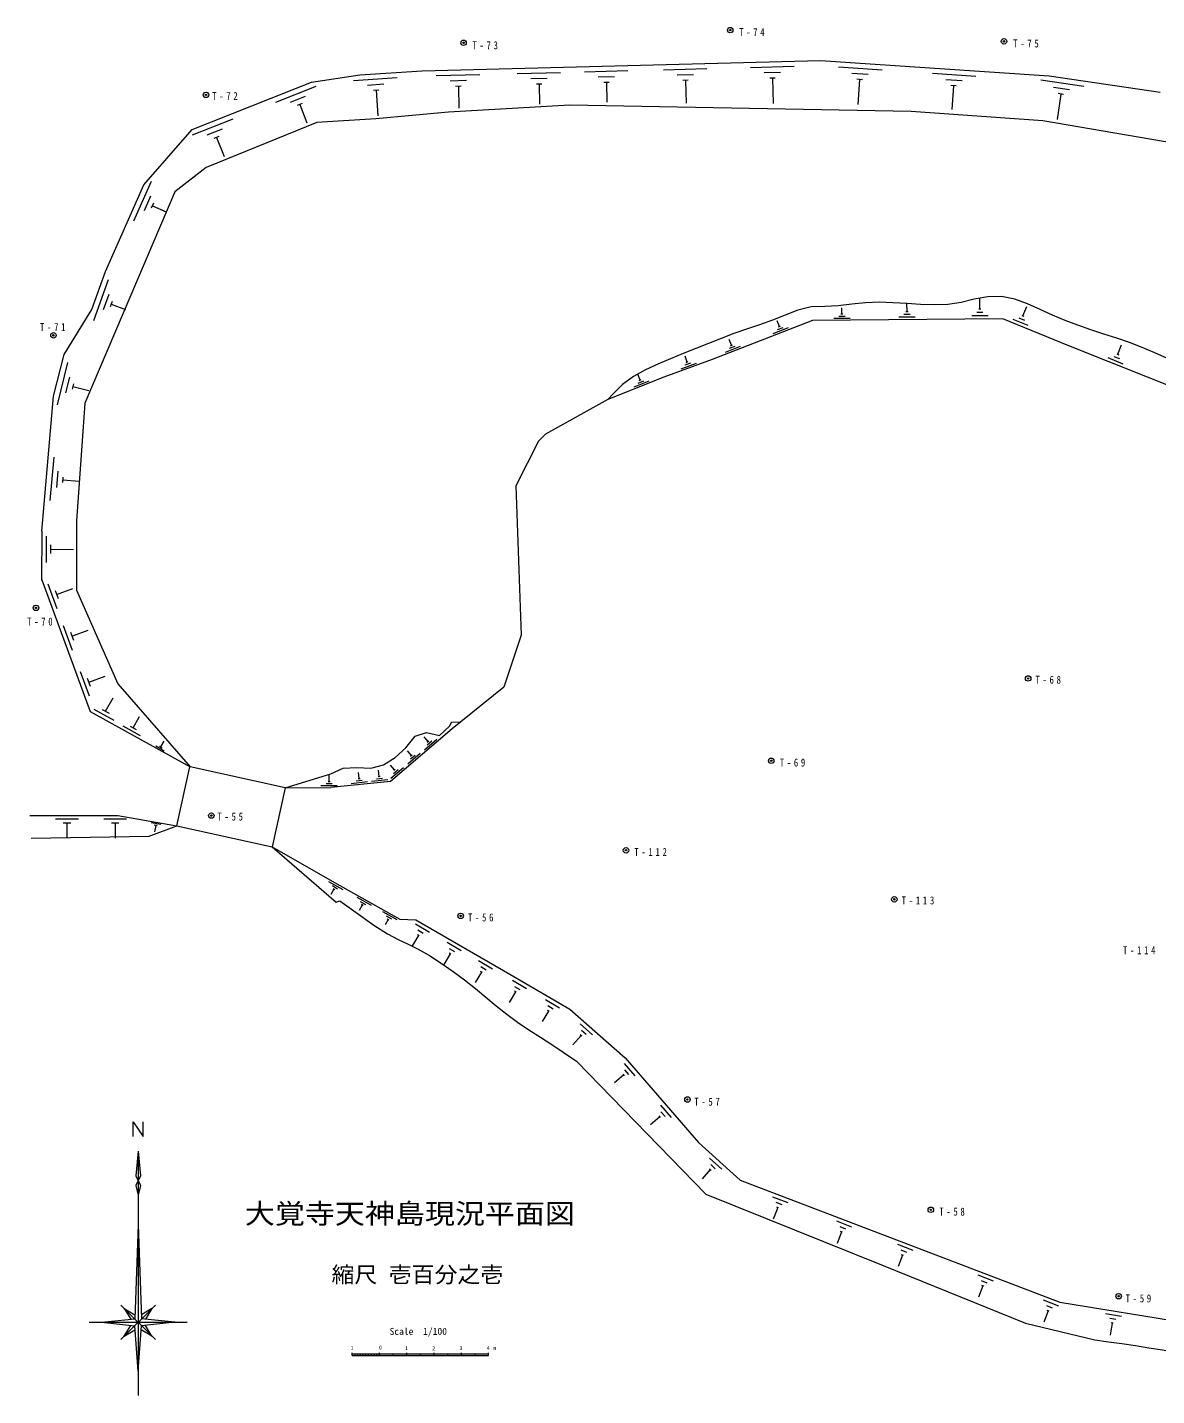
# Model space of a CAD drawing. Units: millimetres, scale not verified. Extents: x 538 to 83757, y 2269 to 56178.
# Drawn here: x 538 to 41944, y 5353 to 55515 of the extents above; entities that cross this region are included whole.
import ezdxf
from ezdxf.enums import TextEntityAlignment as Align

# ---------------------------------------------------------------- set-up
doc = ezdxf.new("R2010")
doc.units = ezdxf.units.MM
doc.header["$LTSCALE"] = 100
doc.header["$PDMODE"] = 32
doc.header["$PDSIZE"] = 50
doc.layers.add('0-0通り芯', color=4, linetype='Continuous', lineweight=13)
doc.styles.add('ＭＳ ゴシック', font='')
doc.styles.get('ＭＳ ゴシック').set_extended_font_data('MS Gothic')

msp = doc.modelspace()

# ---------------------------------------------------------------- linework, layer by layer
at = {"layer": '0-0通り芯', "color": 3}
for p, q in [((15018.6, 53919), (29620.8, 54300.4)), ((29620.8, 54300.4), (38008.1, 53738.6)), ((10958.1, 53502.6), (12733.8, 53772)), ((12733.8, 53772), (15018.6, 53919)), ((38008.1, 53738.6), (42077.5, 53139.1)), ((6580.9, 51775.4), (10958.1, 53502.6)), ((15978.9, 52410.4), (13311.9, 52156.4)), ((20423.9, 52664.4), (15978.9, 52410.4)), ((32939.4, 52424.3), (20423.9, 52664.4)), ((37768.5, 52085.4), (32939.4, 52424.3)), ((4802.9, 49743.4), (6580.9, 51775.4)), ((11152.9, 52029.4), (7088.9, 50378.4)), ((13311.9, 52156.4), (11152.9, 52029.4)), ((44128.2, 50997.9), (37768.5, 52085.4)), ((7088.9, 50378.4), (5945.9, 49489.4)), ((3405.9, 46568.4), (4802.9, 49743.4)), ((5945.9, 49489.4), (2643.9, 41742.4)), ((2897.9, 45171.4), (3405.9, 46568.4)), ((1881.9, 43520.4), (2897.9, 45171.4)), ((29323, 44772.5), (25652.3, 43343.4)), ((36307.7, 44833.4), (29323, 44772.5)), ((38729.5, 43838.5), (36307.7, 44833.4)), ((49945, 39364.3), (38729.5, 43838.5)), ((1500.9, 41996.4), (1881.9, 43520.4)), ((25652.3, 43343.4), (23879.9, 42692.9)), ((23879.9, 42692.9), (21820.9, 41869.4)), ((1067.5, 37038.8), (1500.9, 41996.4)), ((2643.9, 41742.4), (2337.5, 37419.8)), ((21820.9, 41869.4), (19534.9, 40599.4)), ((19280.9, 40345.4), (18453.5, 38708.4)), ((19534.9, 40599.4), (19280.9, 40345.4)), ((18453.5, 38708.4), (18645.9, 33233.4)), ((2337.5, 37419.8), (2337.5, 34879.8)), ((1067.5, 37038.8), (1062.8, 35231.2)), ((1067.5, 35260.8), (2845.5, 30434.8)), ((2337.5, 34879.8), (3861.5, 31450.8)), ((18645.9, 33233.4), (18010.9, 31328.4)), ((3861.5, 31450.8), (6502.6, 28404.3)), ((18010.9, 31328.4), (16118.2, 29797.7)), ((2845.5, 30434.8), (6502.6, 28404.3)), ((16118.2, 29797.7), (13848.9, 27872.8)), ((16105.9, 30058.4), (16416.4, 30038.9)), ((6020.5, 26243.8), (6501, 28405.8)), ((9990.2, 27629.3), (6502.6, 28404.3)), ((9990.2, 27629.3), (11660.9, 28153.4)), ((9990.2, 27629.3), (9510, 25468.3)), ((9990.2, 27629.3), (11660.9, 27645.4)), ((13848.9, 27872.8), (11660.9, 27645.4)), ((631.1, 26624.8), (3861.5, 26624.8)), ((3861.5, 26624.8), (6020.5, 26243.8)), ((5004.5, 25862.8), (6020.5, 26243.8)), ((6020.5, 26243.8), (9510, 25468.3)), ((673.6, 25788.1), (5004.5, 25862.8)), ((9510, 25468.3), (11862.5, 23449.8)), ((9510, 25468.3), (11796.7, 24166.5)), ((11796.7, 24166.5), (14200.9, 22819.4)), ((14200.9, 22819.4), (14782.2, 22800.7)), ((14782.2, 22800.7), (18228.8, 20798.7)), ((18228.8, 20798.7), (20423.9, 19517.4)), ((20423.9, 19517.4), (22455.9, 17739.4)), ((20677.9, 17612.4), (25411.4, 12733.1)), ((22455.9, 17739.4), (25140.8, 14635.8)), ((4420.8, 15388), (4779.2, 14850.4)), ((4420.8, 14850.4), (4420.8, 15388)), ((4779.2, 14850.4), (4779.2, 15388)), ((25140.8, 14635.8), (26677, 13252.2)), ((4600, 14312.8), (4689.6, 13416.8)), ((4689.6, 13416.8), (4510.4, 13058.4)), ((4510.4, 13058.4), (4600, 12700)), ((26677, 13252.2), (38400.4, 8782.3)), ((25411.4, 12733.1), (31911.5, 10122.7)), ((4600, 11624.8), (4726.7, 8167.5)), ((31911.5, 10122.7), (37137.1, 8009.3)), ((4093.2, 8547.6), (4478.7, 8316.2)), ((5106.8, 8547.6), (4869.8, 8152.6)), ((38400.4, 8782.3), (44251, 7817.3)), ((3256, 8040.8), (4473.3, 8167.5)), ((5944, 8040.8), (4726.7, 7914.1)), ((4093.2, 7534), (4330.1, 7929)), ((4600, 6248.8), (4473.3, 7914.1)), ((5106.8, 7534), (4715.6, 7768.6)), ((37137.1, 8009.3), (39682.5, 7396.4))]:
    msp.add_line(p, q, dxfattribs=at)
at = {"layer": '0-0通り芯'}
for p, q in [((17130.9, 53774.1), (15531.5, 53732.3)), ((20091.5, 53851.5), (18492, 53809.7)), ((22560.3, 53915.9), (20960.9, 53874.2)), ((22065.7, 53703), (21465.9, 53687.3)), ((25457.3, 53991.6), (23857.9, 53949.8)), ((24962.7, 53778.6), (24362.9, 53763)), ((28649.8, 54075), (27050.4, 54033.2)), ((28155.2, 53862), (27555.4, 53846.4)), ((31880.2, 53948.6), (30283.8, 54055.6)), ((31368, 53782.5), (30769.3, 53822.6)), ((35320.4, 53718.2), (33724, 53825.1)), ((11120.8, 53351.7), (9632.4, 52764.5)), ((14096.3, 53659.3), (12499.6, 53556.6)), ((13610.2, 53427.6), (13011.4, 53389.1)), ((13423.4, 53215.1), (13223.8, 53202.3)), ((13323.6, 53208.7), (13383.7, 52275.3)), ((16636.3, 53561.1), (16036.5, 53545.4)), ((16441.6, 53356), (16241.7, 53350.7)), ((16341.6, 53353.4), (16362.7, 52547.4)), ((19596.9, 53638.5), (18997.1, 53622.8)), ((19402.2, 53433.3), (19202.2, 53428.1)), ((19302.2, 53430.7), (19321.3, 52700.1)), ((21871, 53497.8), (21671.1, 53492.6)), ((21771.1, 53495.2), (21790.1, 52768)), ((24768, 53573.5), (24568.1, 53568.2)), ((24668.1, 53570.8), (24689.9, 52733.3)), ((27960.5, 53656.9), (27760.6, 53651.6)), ((27860.5, 53654.3), (27884.8, 52726.2)), ((31155, 53596.3), (30955.5, 53609.7)), ((31055.3, 53603), (30994.2, 52692.2)), ((34808.2, 53552), (34209.5, 53592.2)), ((34595.2, 53365.9), (34395.7, 53379.2)), ((34495.5, 53372.5), (34437, 52500)), ((39277.7, 53349.4), (37694.8, 53582.6)), ((38753.9, 53224.4), (38160.3, 53311.8)), ((10729.1, 52982.2), (10170.9, 52761.9)), ((10616.4, 52722.7), (10430.4, 52649.3)), ((10523.4, 52686), (10788.3, 52014.7)), ((38427.9, 53070.2), (38291.2, 52142.1)), ((38526.9, 53055.7), (38329, 53084.8)), ((8068.8, 52147.5), (6580.5, 51560.2)), ((7677.1, 51777.9), (7119, 51557.7)), ((7564.5, 51518.5), (7378.4, 51445)), ((7471.5, 51481.8), (7748.9, 50778.6)), ((5077.1, 49870), (4432.8, 48405.5)), ((5058.8, 49331.8), (4817.2, 48782.6)), ((5161.4, 49068.2), (5080.8, 48885.1)), ((5121.1, 48976.7), (5625.2, 48754.9)), ((3505.6, 46257.1), (2958.8, 44753.4)), ((3522.6, 45718.8), (3317.6, 45155)), ((3642.3, 45462.5), (3573.9, 45274.6)), ((3608.1, 45368.6), (4135.4, 45176.8)), ((30406.4, 45006.9), (30404.5, 45231.9)), ((32791.6, 45102.7), (32789, 45402.7)), ((35422.9, 45200.7), (35497.9, 45201.4)), ((35460.4, 45201), (35457.1, 45576)), ((37042.4, 44937), (37184.9, 45283.9)), ((28115, 44543.6), (28033.4, 44753.3)), ((30107.8, 44854.3), (30707.7, 44859.5)), ((30294.6, 44930.9), (30519.6, 44932.9)), ((30368.9, 45006.6), (30444, 45007.2)), ((32493.4, 44900.1), (33093.3, 44905.4)), ((32680, 45001.8), (32905, 45003.7)), ((32754.1, 45102.4), (32829.1, 45103.1)), ((35162.6, 44948.4), (35762.6, 44953.7)), ((35349, 45075.1), (35574, 45077)), ((36669.9, 44819.8), (37224.9, 44591.8)), ((36890.8, 44864.2), (37099, 44778.6)), ((37007.7, 44951.3), (37077.1, 44922.8)), ((27889.9, 44295), (28449, 44512.7)), ((28037.4, 44432.9), (28247.1, 44514.6)), ((28080.1, 44530), (28150, 44557.2)), ((26130.7, 43610.1), (26689.8, 43827.8)), ((26355.8, 43858.7), (26274.2, 44068.4)), ((26278.2, 43748), (26487.8, 43829.6)), ((26320.8, 43845.1), (26390.7, 43872.3)), ((40520.1, 43527.9), (40659, 43876.2)), ((2014.5, 43225.9), (1626.4, 41673.7)), ((24505.1, 43002.2), (25068.4, 43209)), ((24655.3, 43137.2), (24866.5, 43214.8)), ((24735, 43246.4), (24657.5, 43457.7)), ((24699.8, 43233.5), (24770.2, 43259.4)), ((40148.8, 43406.9), (40706.1, 43184.6)), ((40369.3, 43453.5), (40578.2, 43370.2)), ((40485.2, 43541.8), (40554.9, 43514.1)), ((2087.2, 42692.3), (1941.7, 42110.3)), ((23007, 42586.1), (22923.5, 42795)), ((2232.8, 42449.8), (2184.2, 42255.8)), ((2208.5, 42352.8), (2790.6, 42207.3)), ((22784.2, 42335.4), (23341.3, 42558.3)), ((22930.4, 42474.7), (23139.3, 42558.3)), ((22972.2, 42572.2), (23041.9, 42600.1)), ((1506, 39758.5), (1366.7, 38164.6)), ((1661.7, 39243), (1609.5, 38645.3)), ((1843.6, 39026.3), (1826.1, 38827.1)), ((1834.9, 38926.7), (2432.6, 38874.5)), ((1227.1, 36861), (1224.6, 35901.1)), ((1386.2, 36540.6), (1385.4, 36220.6)), ((1385.8, 36380.6), (2232.7, 36378.5)), ((1291.5, 35115.7), (1623.4, 34214.9)), ((1552.3, 34870.8), (1662.9, 34570.5)), ((1607.6, 34720.7), (2208.1, 34941.9)), ((1854, 33588.8), (2185.9, 32688)), ((2114.8, 33343.8), (2225.4, 33043.6)), ((2170.1, 33193.7), (2770.7, 33415)), ((2474.2, 31905.5), (2806.1, 31004.6)), ((2735, 31660.5), (2845.6, 31360.2)), ((2790.3, 31510.3), (3390.9, 31731.6)), ((3409.5, 30441.9), (3681.3, 30931.5)), ((2974.3, 30523.4), (3708.8, 30115.7)), ((3287.1, 30509.9), (3531.9, 30374)), ((4417.7, 29836.4), (4650.7, 30256.1)), ((4044.8, 29906.2), (4674.2, 29556.7)), ((4312.8, 29894.6), (4522.7, 29778.2)), ((5245.7, 29170.8), (5560.4, 28996.1)), ((5379.7, 29165), (5484.6, 29106.8)), ((5432.2, 29135.9), (5548.7, 29345.7)), ((15229.9, 29339.2), (15084.3, 29510.8)), ((15098.1, 29030.8), (15555.7, 29418.9)), ((15192.6, 29209.2), (15364.2, 29354.8)), ((15201.3, 29315), (15258.5, 29363.5)), ((14620.6, 28822.4), (14475, 28994)), ((14488.8, 28514), (14946.4, 28902.1)), ((14583.3, 28692.4), (14754.9, 28838)), ((14592, 28798.2), (14649.2, 28846.7)), ((11601.1, 27869.8), (11598.9, 28094.8)), ((12700, 27979.6), (12676.7, 28203.4)), ((13442.6, 28056.8), (13419.3, 28280.6)), ((13999.9, 28296), (13854.4, 28467.5)), ((13868.2, 27987.5), (14325.7, 28375.6)), ((13962.6, 28166), (14134.2, 28311.5)), ((13971.3, 28271.7), (14028.5, 28320.2)), ((11302.6, 27716.9), (11902.5, 27722.7)), ((11489.3, 27793.7), (11714.3, 27795.9)), ((11563.6, 27869.5), (11638.6, 27870.2)), ((12417.1, 27799.4), (13013.9, 27861.4)), ((12595.8, 27893.3), (12819.6, 27916.6)), ((12662.7, 27975.7), (12737.3, 27983.5)), ((13159.7, 27876.6), (13756.5, 27938.6)), ((13338.4, 27970.5), (13562.2, 27993.8)), ((13405.3, 28052.9), (13479.9, 28060.7)), ((2411, 26484.8), (1571, 26484.8)), ((2131, 26344.8), (1851, 26344.8)), ((1991, 26344.8), (1991, 25784.8)), ((4177.7, 26484.8), (3337.7, 26484.8)), ((3897.7, 26344.8), (3617.7, 26344.8)), ((3757.7, 26344.8), (3757.7, 25784.8)), ((5431.3, 26286.8), (5076.8, 26349.4)), ((5302.7, 26248.6), (5184.5, 26269.5)), ((5243.6, 26259), (5201.9, 26022.7)), ((12116.1, 23898.4), (11594.7, 24195.2)), ((11781.2, 23916.4), (11669.8, 23720.9)), ((11916, 23925.9), (11720.5, 24037.3)), ((11813.8, 23897.9), (11748.6, 23935)), ((13154.9, 23319.5), (12631.5, 23612.8)), ((12819.9, 23335.3), (12709.9, 23139)), ((12954.7, 23345.7), (12758.4, 23455.7)), ((12852.6, 23317), (12787.2, 23353.6)), ((14099.7, 22790.1), (13576.3, 23083.4)), ((13764.7, 22805.9), (13654.7, 22609.6)), ((13899.5, 22816.3), (13703.2, 22926.3)), ((13797.4, 22787.6), (13732, 22824.2)), ((15285.2, 22335.1), (14766.4, 22636.5)), ((14875.1, 22226.4), (14649.1, 21837.2)), ((14907.5, 22207.5), (14842.7, 22245.2)), ((15047.7, 22299.6), (14853.1, 22412.6)), ((16446.8, 21660.4), (15928, 21961.7)), ((16069.1, 21532.8), (16004.3, 21570.5)), ((16209.3, 21624.8), (16014.8, 21737.8)), ((16036.7, 21551.6), (15810.7, 21162.5)), ((17598.7, 20991.2), (17079.9, 21292.6)), ((17361.2, 20955.7), (17166.7, 21068.7)), ((17188.6, 20882.5), (16962.6, 20493.4)), ((17221.1, 20863.7), (17156.2, 20901.3)), ((18842.3, 20266.9), (18324.1, 20569.4)), ((18432, 20159.1), (18205.1, 19770.4)), ((18464.4, 20140.2), (18399.6, 20178)), ((18604.7, 20231.9), (18410.4, 20345.3)), ((20053.4, 19560), (19535.2, 19862.4)), ((19815.9, 19524.9), (19621.5, 19638.4)), ((19643.1, 19452.1), (19416.2, 19063.5)), ((19675.5, 19433.2), (19610.7, 19471)), ((21262.5, 18584.3), (20810.9, 18979.4)), ((20867.4, 18531.4), (20810.9, 18580.8)), ((21022.6, 18594.9), (20853.3, 18743.1)), ((20839.2, 18556.1), (20542.8, 18217.4)), ((22405.2, 17110.2), (22064.9, 16815.8)), ((22429.8, 17081.8), (22380.7, 17138.5)), ((22828.4, 17079.6), (22435.8, 17533.3)), ((22592.3, 17123.2), (22445.1, 17293.4)), ((23731.4, 15577.2), (23391.1, 15282.8)), ((23756, 15548.8), (23706.9, 15605.5)), ((24154.6, 15546.6), (23762.1, 16000.3)), ((23918.5, 15590.2), (23771.3, 15760.4)), ((4600, 14312.8), (4510.4, 13416.8)), ((4600, 14312.8), (4600, 5352.8)), ((26000.8, 13659.4), (25555, 14060.9)), ((25577.1, 13637.2), (25275.9, 13302.8)), ((25605, 13612.1), (25549.2, 13662.3)), ((25761.1, 13673.4), (25593.9, 13824)), ((4510.4, 13416.8), (4689.6, 13058.4)), ((4689.6, 13058.4), (4600, 12700)), ((28437.3, 12420.5), (27876.7, 12634.2)), ((28050.1, 12247), (27889.8, 11826.6)), ((28208.7, 12347.1), (27998.4, 12427.3)), ((28085.1, 12233.7), (28015.1, 12260.4)), ((4600, 11624.8), (4473.3, 8167.5)), ((30773.7, 11529.7), (30213.1, 11743.4)), ((30386.5, 11356.2), (30226.2, 10935.8)), ((30545.1, 11456.3), (30334.8, 11536.5)), ((30421.5, 11342.9), (30351.5, 11369.6)), ((33014.7, 10675.2), (32454.1, 10889)), ((32786.1, 10601.9), (32575.8, 10682)), ((32627.5, 10501.8), (32467.2, 10081.3)), ((32662.5, 10488.4), (32592.4, 10515.2)), ((35959, 9552.6), (35398.4, 9766.4)), ((35730.4, 9479.3), (35520.2, 9559.4)), ((35571.8, 9379.2), (35411.5, 8958.7)), ((35606.9, 9365.8), (35536.8, 9392.5)), ((5233.6, 8674.5), (3966.3, 7407.2)), ((3966.3, 8674.5), (5233.6, 7407.2)), ((4093.2, 8547.6), (4330.1, 8152.6)), ((5106.8, 8547.6), (4721.3, 8316.2)), ((38356.9, 8638.4), (37796.3, 8852.1)), ((38128.3, 8565), (37918, 8645.2)), ((2808, 8040.8), (6392, 8040.8)), ((3256, 8040.8), (4473.3, 7914.1)), ((5944, 8040.8), (4726.7, 8167.5)), ((37969.7, 8464.9), (37809.4, 8044.5)), ((38004.8, 8451.6), (37934.7, 8478.3)), ((40660.9, 8257.4), (40068.9, 8355.1)), ((40451.5, 8139.9), (40229.5, 8176.6)), ((4093.2, 7534), (4484.4, 7768.6)), ((4600, 6248.8), (4726.7, 7914.1)), ((5106.8, 7534), (4869.8, 7929)), ((40316.1, 8010.3), (40242.8, 7566.3)), ((40353.1, 8004.2), (40279, 8016.4)), ((12452.3, 6820.4), (12452.3, 6920.4)), ((12452.3, 6880.4), (17452.3, 6880.4)), ((12452.3, 6820.4), (17452.3, 6820.4)), ((12552.3, 6820.4), (12552.3, 6878.5)), ((12652.3, 6820.4), (12652.3, 6878.5)), ((12752.3, 6820.4), (12752.3, 6880.1)), ((12852.3, 6820.4), (12852.3, 6878.5)), ((12952.3, 6820.4), (12952.3, 6901.1)), ((13052.3, 6820.4), (13052.3, 6876.9)), ((13152.3, 6820.4), (13152.3, 6878.5)), ((13252.3, 6820.4), (13252.3, 6880.1)), ((13352.3, 6820.4), (13352.3, 6881.7)), ((13452.3, 6820.4), (13452.3, 6920.4)), ((13952.3, 6820.4), (13952.3, 6901.1)), ((14452.3, 6820.4), (14452.3, 6920.4)), ((14952.3, 6820.4), (14952.3, 6901.1)), ((14952.3, 6820.4), (14952.3, 6901.1)), ((14952.3, 6820.4), (14952.3, 6901.1)), ((14952.3, 6820.4), (14952.3, 6901.1)), ((15452.3, 6820.4), (15452.3, 6920.4)), ((15452.3, 6820.4), (15452.3, 6920.4)), ((15952.3, 6820.4), (15952.3, 6901.1)), ((16452.3, 6820.4), (16452.3, 6920.4)), ((16952.3, 6820.4), (16952.3, 6901.1)), ((17452.3, 6820.4), (17452.3, 6920.4))]:
    msp.add_line(p, q, dxfattribs=at)
at = {"layer": '0-0通り芯', "color": 3}
for points in [[(42337.2, 43378.1), (41878.6, 43578), (41419.1, 43775.6), (40954.6, 43959.7), (40481.9, 44122), (40004.6, 44271.9), (39529, 44425.4), (39058.2, 44591.5), (38592.1, 44771.3), (38130.3, 44965.3), (37672.6, 45173.9), (37214.4, 45381.9), (36744.8, 45550.9), (36253.8, 45641.9), (35749.8, 45640.1), (35255.2, 45549.4), (34772.3, 45427), (34282.7, 45359.8), (33786.1, 45342.1), (33284.6, 45357.4), (32780, 45389.3), (32274.4, 45421.3), (31769.8, 45436.8), (31268.1, 45419.5), (30770, 45366.6), (30273.2, 45309.5), (29774.5, 45284.8), (29275.8, 45263.1), (28789.3, 45141.7), (28320.1, 44967.5), (27856.5, 44781.2), (27386.2, 44612.6), (26911.5, 44454.8), (26440, 44288.4), (25973.7, 44108), (25508.6, 43923.9), (25042.6, 43741.6), (24578.2, 43557.1), (24117.5, 43365.9), (23658.5, 43166), (23200.5, 42954.2), (22759, 42713.9), (22355.4, 42423.2), (22001, 42072), (21820.9, 41869.4)], [(11660.9, 28153.4), (12122.6, 28350.2), (12622.4, 28379.9), (13132.4, 28353.3), (13599.9, 28483.6), (14026.7, 28747.1), (14409.6, 29104.5), (14755.7, 29531.5), (15173.5, 29663.6), (15654, 29558.3), (16010.8, 29900.2), (16105.9, 30058.4)], [(11864.3, 23446.7), (11994.8, 23495.2), (12598.2, 23066.1), (13242.6, 22599.9), (13740.2, 22287.2), (14138.9, 22076.8), (14496.3, 21907.5), (14869.4, 21719.1), (15281.7, 21482.5), (15715.8, 21208), (16151.5, 20908), (16569.7, 20594.9), (16966.7, 20276.8), (17351.1, 19958.2), (17731.4, 19643.8), (18116.6, 19338.2), (18515, 19045.9), (18928.8, 18766.8), (19349.9, 18494), (19770.1, 18220.4), (20186.5, 17943.4), (20600.8, 17664.5), (20677.9, 17612.4)], [(39682.5, 7396.4), (40177.9, 7328.6), (40673, 7259.3), (41167.7, 7186.9), (41661.8, 7109.9), (42155.1, 7026.7), (42647.7, 6939), (43141.2, 6857.5), (43637, 6794.6), (44135.8, 6755.9), (44635, 6721.4), (45131, 6665.8), (45622.2, 6576.3), (46110.7, 6467.5), (46599.3, 6357.5), (47090.5, 6263.7), (47585, 6190.2), (48081.6, 6130.5), (48579.3, 6077.6), (48584.4, 6077.1)]]:
    msp.add_lwpolyline(points, dxfattribs=at)
at = {"layer": '0-0通り芯'}
for centre in [(26309, 55414.6), (16532.7, 54950.6), (36346.5, 55002.3), (7088.9, 53039.6), (1495.1, 44223.9), (853.9, 34232.3), (37234, 31645.6), (27813.8, 28626.6), (7285, 26617.4), (22488.4, 25346.1), (32325.4, 23547.7), (16425.8, 22941.8), (24740.9, 16209.8), (33664.6, 12167.9), (40552.4, 8996.2)]:
    msp.add_circle(centre, 100, dxfattribs=at)
at = {"layer": '0-0通り芯', "color": 7}
for p in [(26309, 55414.6), (16532.7, 54950.6), (36346.5, 55002.3), (7088.9, 53039.6), (1495.1, 44223.9), (853.9, 34232.3), (37234, 31645.6), (27813.8, 28626.6), (7285, 26617.4), (22488.4, 25346.1), (32325.4, 23547.7), (16425.8, 22941.8), (24740.9, 16209.8), (33664.6, 12167.9), (40552.4, 8996.2)]:
    msp.add_point(p, dxfattribs=at)

# ---------------------------------------------------------------- texts
at = {"layer": '0-0通り芯', "style": 'ＭＳ ゴシック'}
for s, height, width, p in [('大覚寺天神島現況平面図', 733.1, 1.1, (8514.7, 11439.1)), ('縮尺 壱百分之壱', 586.5, 1.05, (11690.1, 9322.2))]:
    msp.add_text(s, height=height, dxfattribs=dict(at, width=width)).set_placement(p, align=Align.BOTTOM_LEFT)
at = {"layer": '0-0通り芯', "color": 3, "style": 'ＭＳ ゴシック'}
msp.add_text('Scale\u30001/100', height=256.6, dxfattribs=at).set_placement((13818.7, 7503), align=Align.BOTTOM_LEFT)
at = {"layer": '0-0通り芯', "color": 7, "style": 'ＭＳ ゴシック'}
for s, p in [('1', (12386.7, 6990.5)), ('0', (13420.5, 6999.2)), ('1', (14381, 6977.7)), ('2', (15381.3, 6971.3)), ('3', (16381.7, 6977.7)), ('4 m', (17381, 6977.7))]:
    msp.add_text(s, height=146.6, dxfattribs=at).set_placement(p, align=Align.BOTTOM_LEFT)
at = {"layer": '0-0通り芯', "color": 2, "char_height": 293.3, "attachment_point": 7, "style": 'ＭＳ ゴシック'}
for s, insert in [('\\T1.62;\\W0.8;T-74', (26634.1, 55192.9)), ('\\T1.62;\\W0.8;T-73', (16857.5, 54708.4)), ('\\T1.62;\\W0.8;T-75', (36685.9, 54773.8)), ('\\T1.62;\\W0.8;T-72', (7314.9, 52851.6)), ('\\T1.62;\\W0.8;T-71', (1001.8, 44380)), ('\\T1.62;\\W0.8;T-70', (529.5, 33579)), ('\\T1.62;\\W0.8;T-68', (37500.5, 31448)), ('\\T1.62;\\W0.8;T-69', (28125.6, 28410.8)), ('\\T1.62;\\W0.8;T-55', (7509, 26430.6)), ('\\T1.62;\\W0.8;T-112', (22793.8, 25137.4)), ('\\T1.62;\\W0.8;T-113', (32597.6, 23356.9)), ('\\T1.62;\\W0.8;T-56', (16692.2, 22734.8)), ('\\T1.62;\\W0.8;T-114', (40708.7, 21536.8)), ('\\T1.62;\\W0.8;T-57', (24991.9, 15975.5)), ('\\T1.62;\\W0.8;T-58', (33975.5, 11948.3)), ('\\T1.62;\\W0.8;T-59', (40808.3, 8768.1))]:
    msp.add_mtext(s, dxfattribs=dict(at, insert=insert))

doc.saveas('drawing.dxf')
